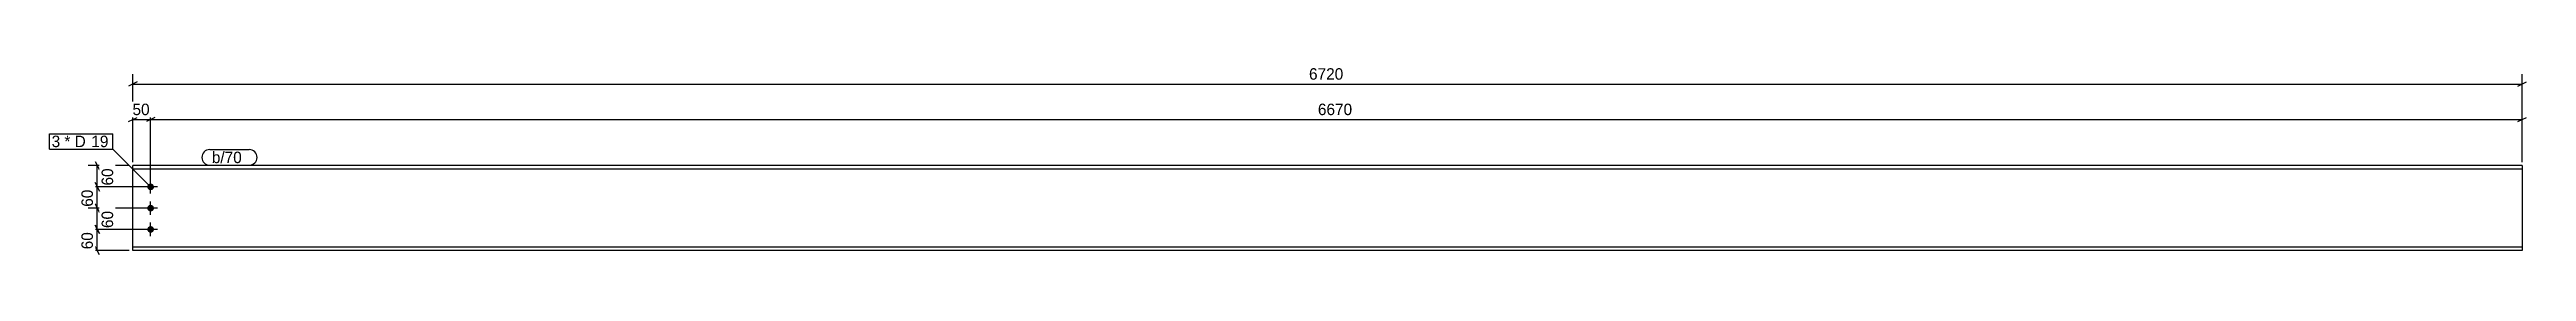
# Model space of a CAD drawing. Header units: millimetres. Extents: x 32 to 6999, y 32 to 565.
import ezdxf

# ---------------------------------------------------------------- set-up
doc = ezdxf.new("R2010")
doc.units = ezdxf.units.MM
doc.styles.add('Comic Sans MS', font='COMIC.TTF', dxfattribs={"height": 0.2})

msp = doc.modelspace()

# ---------------------------------------------------------------- hatches: boundary and pattern name
at = {"linetype": 'Continuous'}
for points in [[(306.9, 224, -1), (325.9, 224, -1)], [(306.9, 164, -1), (325.9, 164, -1)], [(306.9, 104, -1), (325.9, 104, -1)]]:
    msp.add_hatch(color=3, dxfattribs=at).paths.add_polyline_path(points)

# ---------------------------------------------------------------- linework, layer by layer
at = {"color": 8, "linetype": 'Continuous'}
for p, q in [((278.4, 520), (254.4, 508)), ((266.4, 294), (266.4, 542.4)), ((266.4, 514), (6986.8, 514)), ((6974.8, 508), (6998.8, 520)), ((6986.8, 294), (6986.8, 542.4)), ((254.4, 408), (278.4, 420)), ((266.4, 294), (266.4, 442.4)), ((328.4, 420), (304.4, 408)), ((328.4, 420), (304.4, 408)), ((316.4, 234), (316.4, 442.4)), ((316.4, 234), (316.4, 442.4)), ((6974.8, 408), (6998.8, 420)), ((6986.8, 294), (6986.8, 442.4)), ((266.4, 414), (316.4, 414)), ((316.4, 414), (6986.8, 414)), ((256.4, 284), (140.8, 284)), ((160.4, 296), (172.4, 272)), ((166.4, 224), (166.4, 284)), ((306.4, 224), (140.8, 224)), ((172.4, 212), (160.4, 236)), ((306.4, 164), (138, 164)), ((172.4, 152), (160.4, 176)), ((306.4, 104), (140.8, 104)), ((172.4, 92), (160.4, 116)), ((256.4, 44), (138, 44)), ((172.4, 32), (160.4, 56))]:
    msp.add_line(p, q, dxfattribs=at)
at = {"color": 7, "linetype": 'Continuous'}
for p, q in [((266.4, 44), (266.4, 284)), ((6986.8, 284), (266.4, 284)), ((6986.8, 284), (6986.8, 44)), ((6986.8, 274.2), (266.4, 274.2)), ((6986.8, 53.8), (266.4, 53.8)), ((6986.8, 44), (266.4, 44))]:
    msp.add_line(p, q, dxfattribs=at)
at = {"color": 3, "linetype": 'Continuous'}
for p, q in [((335.4, 224), (297.4, 224)), ((316.4, 205), (316.4, 243)), ((335.4, 164), (297.4, 164)), ((316.4, 145), (316.4, 183)), ((335.4, 104), (297.4, 104)), ((316.4, 85), (316.4, 123))]:
    msp.add_line(p, q, dxfattribs=at)

# ---------------------------------------------------------------- wipeouts: each hides what was drawn before it
at = {"color": 0}
msp.add_wipeout([(64.1, 336.1), (64.1, 368.1), (38, 368.1), (38, 336.1)], dxfattribs=at)

# ---------------------------------------------------------------- next in the draw order: wipeouts: each hides what was drawn before it
for points in [[(3685.1, 520), (3685.1, 564.8), (3568.1, 564.8), (3568.1, 520)], [(323.9, 420), (323.9, 464.8), (258.9, 464.8), (258.9, 420)], [(3710.1, 420), (3710.1, 464.8), (3593.1, 464.8), (3593.1, 420)], [(64.1, 336.1), (64.1, 368.1), (38, 368.1), (38, 336.1)], [(217.2, 286.5), (172.4, 286.5), (172.4, 221.5), (217.2, 221.5)], [(587.7, 291), (587.7, 323), (488.4, 323), (488.4, 291)]]:
    msp.add_wipeout(points, dxfattribs=at)

# ---------------------------------------------------------------- next in the draw order: linework, layer by layer
at = {"color": 7, "linetype": 'Continuous'}
msp.add_line((32, 330.1), (32, 374.1), dxfattribs=at)
at = {"color": 8, "linetype": 'Continuous'}
for p, q in [((306.4, 224), (138, 224)), ((160.4, 236), (172.4, 212)), ((166.4, 164), (166.4, 224))]:
    msp.add_line(p, q, dxfattribs=at)

# ---------------------------------------------------------------- next in the draw order: texts
at = {"color": 3, "style": 'Comic Sans MS'}
for s, p in [('6720', (3574.5, 526.4)), ('50', (265.3, 426.4)), ('6670', (3599.5, 426.4))]:
    msp.add_text(s, height=32.38, dxfattribs=at).set_placement(p)
msp.add_text('60', height=32.38, rotation=90.00021, dxfattribs=at).set_placement((210.8, 227.9))

# ---------------------------------------------------------------- next in the draw order: wipeouts: each hides what was drawn before it
at = {"color": 0}
for points in [[(139.9, 336.1), (139.9, 368.1), (73.7, 368.1), (73.7, 336.1)], [(587.7, 291), (587.7, 323), (488.4, 323), (488.4, 291)]]:
    msp.add_wipeout(points, dxfattribs=at)

# ---------------------------------------------------------------- next in the draw order: linework, layer by layer
at = {"color": 7, "linetype": 'Continuous'}
for p, q in [((482.4, 329), (593.7, 329)), ((482.4, 285), (593.7, 285))]:
    msp.add_line(p, q, dxfattribs=at)
for centre, start, end in [((482.4, 307), 90, 270), ((593.7, 307), 270, 90)]:
    msp.add_arc(centre, 22, start, end, dxfattribs=at)

# ---------------------------------------------------------------- next in the draw order: texts
at = {"color": 3, "style": 'Comic Sans MS'}
msp.add_text('b/70', height=32.38, dxfattribs=at).set_placement((488.4, 291))

# ---------------------------------------------------------------- next in the draw order: wipeouts: each hides what was drawn before it
at = {"color": 0}
for points in [[(139.9, 336.1), (139.9, 368.1), (73.7, 368.1), (73.7, 336.1)], [(160.4, 226.5), (115.6, 226.5), (115.6, 161.5), (160.4, 161.5)]]:
    msp.add_wipeout(points, dxfattribs=at)

# ---------------------------------------------------------------- next in the draw order: linework, layer by layer
at = {"color": 8, "linetype": 'Continuous'}
for p, q in [((306.4, 164), (140.8, 164)), ((160.4, 176), (172.4, 152)), ((166.4, 104), (166.4, 164))]:
    msp.add_line(p, q, dxfattribs=at)

# ---------------------------------------------------------------- next in the draw order: texts
at = {"color": 3, "style": 'Comic Sans MS'}
msp.add_text('3', height=32.4, dxfattribs=at).set_placement((38, 336.1))
msp.add_text('60', height=32.38, rotation=90.00021, dxfattribs=at).set_placement((154, 167.9))

# ---------------------------------------------------------------- next in the draw order: wipeouts: each hides what was drawn before it
at = {"color": 0}
msp.add_wipeout([(194.7, 336.1), (194.7, 368.1), (149.5, 368.1), (149.5, 336.1)], dxfattribs=at)

# ---------------------------------------------------------------- next in the draw order: wipeouts: each hides what was drawn before it
for points in [[(194.7, 336.1), (194.7, 368.1), (149.5, 368.1), (149.5, 336.1)], [(217.2, 166.5), (172.4, 166.5), (172.4, 101.5), (217.2, 101.5)]]:
    msp.add_wipeout(points, dxfattribs=at)

# ---------------------------------------------------------------- next in the draw order: linework, layer by layer
at = {"color": 7, "linetype": 'Continuous'}
for p, q in [((32, 374.1), (210.3, 374.1)), ((210.3, 330.1), (210.3, 374.1)), ((32, 330.1), (210.3, 330.1)), ((316.4, 224), (210.3, 330.1))]:
    msp.add_line(p, q, dxfattribs=at)
at = {"color": 8, "linetype": 'Continuous'}
for p, q in [((306.4, 104), (138, 104)), ((160.4, 116), (172.4, 92)), ((166.4, 44), (166.4, 104))]:
    msp.add_line(p, q, dxfattribs=at)

# ---------------------------------------------------------------- next in the draw order: texts
at = {"color": 3, "style": 'Comic Sans MS'}
for s, p in [('* D', (73.7, 336.1)), ('19', (149.5, 336.1))]:
    msp.add_text(s, height=32.38, dxfattribs=at).set_placement(p)
msp.add_text('60', height=32.38, rotation=90.00021, dxfattribs=at).set_placement((210.8, 107.9))

# ---------------------------------------------------------------- next in the draw order: wipeouts: each hides what was drawn before it
at = {"color": 0}
msp.add_wipeout([(160.4, 106.5), (115.6, 106.5), (115.6, 41.5), (160.4, 41.5)], dxfattribs=at)

# ---------------------------------------------------------------- next in the draw order: texts
at = {"color": 3, "style": 'Comic Sans MS'}
msp.add_text('60', height=32.38, rotation=90.00021, dxfattribs=at).set_placement((154, 47.9))

doc.saveas('drawing.dxf')
